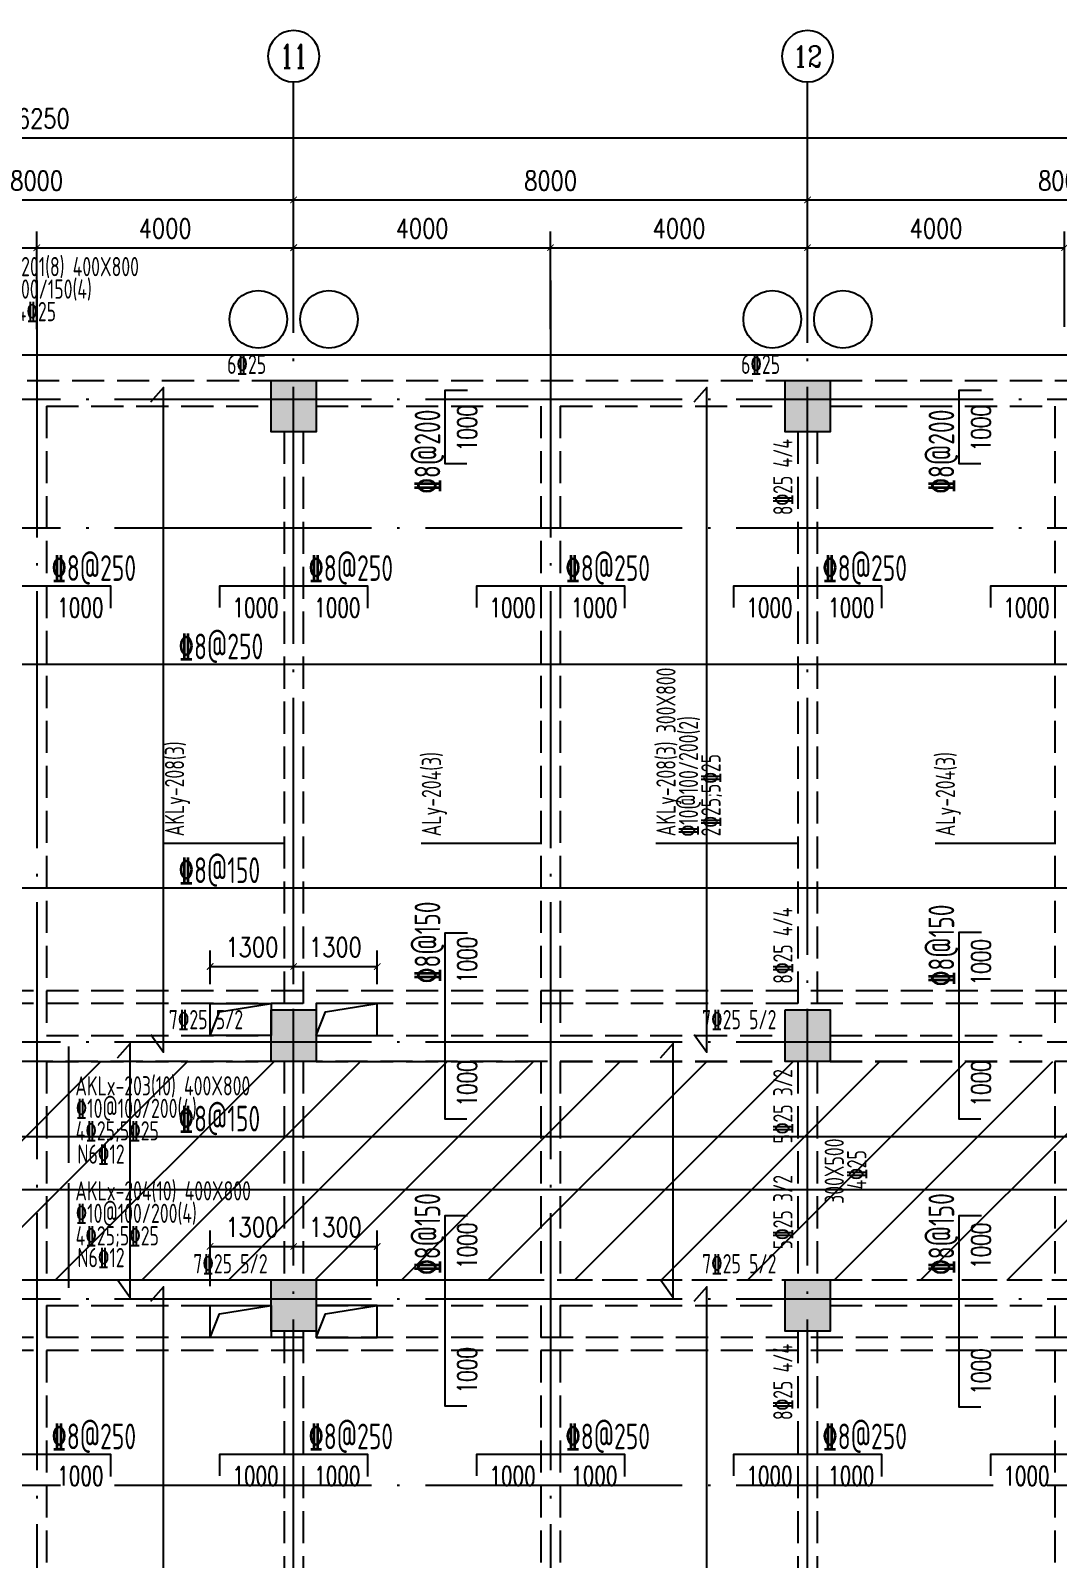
# Model space of a CAD drawing. Header units: millimetres. Extents: x 2998490 to 15040601, y 444546 to 7822218.
# Drawn here: x 14180175 to 14196175, y 7671349 to 7695147 of the extents above; entities that cross this region are included whole.
import ezdxf
from ezdxf.enums import TextEntityAlignment as Align

# ---------------------------------------------------------------- set-up
doc = ezdxf.new("R2010")
doc.units = ezdxf.units.MM
doc.header["$LTSCALE"] = 2000
doc.linetypes.add('DASH', pattern=[0.35, 0.25, -0.1])
doc.linetypes.add('DOTE', pattern=[2.42, 2, -0.2, 0.02, -0.2])
for name, color, linetype in [('3-AXIS', 3, 'Continuous'), ('3-AXIS_TEXT', 7, 'Continuous'), ('3-ban', 84, 'Continuous'), ('3-ban-hatch', 9, 'Continuous'), ('3-ban-rein', 1, 'Continuous'), ('3-ban-TEXT', 7, 'Continuous'), ('3-column-DOWN', 232, 'Continuous'), ('3-COLUMN-UP', 2, 'Continuous'), ('3-dcl', 3, 'Continuous'), ('3-dote', 43, 'DOTE'), ('3-HATCH', 8, 'Continuous'), ('3-liang-rein-X', 54, 'Continuous'), ('3-liang-rein-Y', 130, 'Continuous'), ('3-liang-R截面-X', 50, 'Continuous'), ('3-liang-R截面-Y', 70, 'Continuous'), ('3-liang-s-1', 44, 'Continuous'), ('3-liang-xu', 120, 'DASH'), ('3-装饰线脚', 7, 'Continuous'), ('AXIS', 3, 'Continuous'), ('AXIS_TEXT', 7, 'Continuous')]:
    doc.layers.add(name, color=color, linetype=linetype)
doc.layers.add('3-零部件', color=73, linetype='Continuous', lineweight=5)
doc.styles.add('_TCH_AXIS', font='COMPLEX', dxfattribs={"bigfont": 'GBCBIG'})
doc.styles.add('COMPLEX', font='COMPLEX')
doc.styles.add('DIM_FONT', font='SIMPLEX', dxfattribs={"width": 0.8, "bigfont": 'HZTXT'})
doc.styles.add('TJ1', font='tj-romans1.shx', dxfattribs={"width": 0.8, "bigfont": 'tj-hztxt1.shx'})
doc.styles.add('TSSD_Rein', font='Tssdeng.shx', dxfattribs={"width": 0.7, "bigfont": 'hztxt.shx'})
doc.dimstyles.new('DIMN100', dxfattribs={"dimtxt": 300, "dimasz": 100, "dimexe": 250, "dimexo": 300, "dimgap": 150, "dimtad": 1, "dimdec": 0, "dimzin": 0, "dimdsep": 46, "dimtxsty": 'DIM_FONT', "dimblk": 'ARCHTICK', "dimcen": 0.09, "dimclrt": 7, "dimazin": 2, "dimtfac": 1, "dimtdec": 0, "dimtix": 1, "dimtmove": 2, "dimatfit": 3, "dimldrblk": 'ARCHTICK', "dimfxl": 0, "dimtolj": 1, "dimtzin": 0, "dimarcsym": 0})

# ---------------------------------------------------------------- blocks, each defined once
blk = doc.blocks.new('_ArchTick')
at = {"color": 0, "linetype": 'ByBlock', "const_width": 0.15}
blk.add_lwpolyline([(-0.5, -0.5), (0.5, 0.5)], dxfattribs=at)
blk = doc.blocks.new('*D422')
at = {"layer": 'AXIS', "color": 0, "lineweight": -2}
for p, q in [((14176270, 7691334), (14176270, 7692760)), ((14184270, 7691334), (14184270, 7692760)), ((14176270, 7692510), (14184270, 7692510))]:
    blk.add_line(p, q, dxfattribs=at)
at = {"layer": 'Defpoints', "color": 0}
for p in [(14184270, 7692510), (14176270, 7691034), (14184270, 7691034)]:
    blk.add_point(p, dxfattribs=at)
at = {"layer": 'AXIS', "color": 0, "lineweight": -2, "xscale": 100, "yscale": 100, "zscale": 100, "rotation": 180}
blk.add_blockref('_ArchTick', (14176270, 7692510), dxfattribs=at)
at = {"layer": 'AXIS', "color": 0, "lineweight": -2, "xscale": 100, "yscale": 100, "zscale": 100}
blk.add_blockref('_ArchTick', (14184270, 7692510), dxfattribs=at)
at = {"layer": 'AXIS', "color": 7, "insert": (14180270, 7692810), "char_height": 300, "attachment_point": 5, "style": 'DIM_FONT'}
blk.add_mtext('\\A1;8000', dxfattribs=at)
blk = doc.blocks.new('*D423')
at = {"layer": 'AXIS', "color": 0, "lineweight": -2}
for p, q in [((14184270, 7691334), (14184270, 7692760)), ((14192270, 7691334), (14192270, 7692760)), ((14184270, 7692510), (14192270, 7692510))]:
    blk.add_line(p, q, dxfattribs=at)
at = {"layer": 'Defpoints', "color": 0}
for p in [(14192270, 7692510), (14184270, 7691034), (14192270, 7691034)]:
    blk.add_point(p, dxfattribs=at)
at = {"layer": 'AXIS', "color": 0, "lineweight": -2, "xscale": 100, "yscale": 100, "zscale": 100, "rotation": 180}
blk.add_blockref('_ArchTick', (14184270, 7692510), dxfattribs=at)
at = {"layer": 'AXIS', "color": 0, "lineweight": -2, "xscale": 100, "yscale": 100, "zscale": 100}
blk.add_blockref('_ArchTick', (14192270, 7692510), dxfattribs=at)
at = {"layer": 'AXIS', "color": 7, "insert": (14188270, 7692810), "char_height": 300, "attachment_point": 5, "style": 'DIM_FONT'}
blk.add_mtext('\\A1;8000', dxfattribs=at)
blk = doc.blocks.new('*D424')
at = {"layer": 'AXIS', "color": 0, "lineweight": -2}
for p, q in [((14192270, 7691334), (14192270, 7692760)), ((14200270, 7691334), (14200270, 7692760)), ((14192270, 7692510), (14200270, 7692510))]:
    blk.add_line(p, q, dxfattribs=at)
at = {"layer": 'Defpoints', "color": 0}
for p in [(14200270, 7692510), (14192270, 7691034), (14200270, 7691034)]:
    blk.add_point(p, dxfattribs=at)
at = {"layer": 'AXIS', "color": 0, "lineweight": -2, "xscale": 100, "yscale": 100, "zscale": 100, "rotation": 180}
blk.add_blockref('_ArchTick', (14192270, 7692510), dxfattribs=at)
at = {"layer": 'AXIS', "color": 0, "lineweight": -2, "xscale": 100, "yscale": 100, "zscale": 100}
blk.add_blockref('_ArchTick', (14200270, 7692510), dxfattribs=at)
at = {"layer": 'AXIS', "color": 7, "insert": (14196270, 7692810), "char_height": 300, "attachment_point": 5, "style": 'DIM_FONT'}
blk.add_mtext('\\A1;8000', dxfattribs=at)
blk = doc.blocks.new('_AXISO')
blk.add_circle((0, 0), 0.5)
at = {"layer": '3-AXIS_TEXT', "style": 'COMPLEX', "width": 1.041667}
blk.add_attdef('A', text='', height=0.56, dxfattribs=at).set_placement((-0.25, -0.28), (0.25, -0.28), align=Align.FIT)
blk = doc.blocks.new('*D427')
at = {"layer": 'AXIS', "color": 0, "lineweight": -2}
for p, q in [((14138270, 7691636), (14138270, 7693726)), ((14214520, 7691636), (14214520, 7693726)), ((14138270, 7693476), (14214520, 7693476))]:
    blk.add_line(p, q, dxfattribs=at)
at = {"layer": 'Defpoints', "color": 0}
for p in [(14214520, 7693476), (14138270, 7691336), (14214520, 7691336)]:
    blk.add_point(p, dxfattribs=at)
at = {"layer": 'AXIS', "color": 0, "lineweight": -2, "xscale": 100, "yscale": 100, "zscale": 100, "rotation": 180}
blk.add_blockref('_ArchTick', (14138270, 7693476), dxfattribs=at)
at = {"layer": 'AXIS', "color": 0, "lineweight": -2, "xscale": 100, "yscale": 100, "zscale": 100}
blk.add_blockref('_ArchTick', (14214520, 7693476), dxfattribs=at)
at = {"layer": 'AXIS', "color": 7, "insert": (14180271, 7693776), "char_height": 300, "attachment_point": 5, "style": 'DIM_FONT'}
blk.add_mtext('\\A1;76250', dxfattribs=at)
blk = doc.blocks.new('*D1125')
at = {"layer": '3-零部件', "color": 0, "lineweight": -2}
for p, q in [((14176270, 7690359), (14176270, 7692017)), ((14180270, 7690501), (14180270, 7692017)), ((14176270, 7691767), (14180270, 7691767))]:
    blk.add_line(p, q, dxfattribs=at)
at = {"layer": 'Defpoints', "color": 0}
for p in [(14180270, 7691767), (14180270, 7690201), (14176270, 7690059)]:
    blk.add_point(p, dxfattribs=at)
at = {"layer": '3-零部件', "color": 0, "lineweight": -2, "xscale": 100, "yscale": 100, "zscale": 100, "rotation": 180}
blk.add_blockref('_ArchTick', (14176270, 7691767), dxfattribs=at)
at = {"layer": '3-零部件', "color": 0, "lineweight": -2, "xscale": 100, "yscale": 100, "zscale": 100}
blk.add_blockref('_ArchTick', (14180270, 7691767), dxfattribs=at)
at = {"layer": '3-零部件', "color": 7, "insert": (14178270, 7692067), "char_height": 300, "attachment_point": 5, "style": 'DIM_FONT'}
blk.add_mtext('\\A1;4000', dxfattribs=at)
blk = doc.blocks.new('*D1126')
at = {"layer": '3-零部件', "color": 0, "lineweight": -2}
for p, q in [((14180270, 7690501), (14180270, 7692017)), ((14184270, 7690501), (14184270, 7692017)), ((14180270, 7691767), (14184270, 7691767))]:
    blk.add_line(p, q, dxfattribs=at)
at = {"layer": 'Defpoints', "color": 0}
for p in [(14184270, 7691767), (14180270, 7690201), (14184270, 7690201)]:
    blk.add_point(p, dxfattribs=at)
at = {"layer": '3-零部件', "color": 0, "lineweight": -2, "xscale": 100, "yscale": 100, "zscale": 100, "rotation": 180}
blk.add_blockref('_ArchTick', (14180270, 7691767), dxfattribs=at)
at = {"layer": '3-零部件', "color": 0, "lineweight": -2, "xscale": 100, "yscale": 100, "zscale": 100}
blk.add_blockref('_ArchTick', (14184270, 7691767), dxfattribs=at)
at = {"layer": '3-零部件', "color": 7, "insert": (14182270, 7692067), "char_height": 300, "attachment_point": 5, "style": 'DIM_FONT'}
blk.add_mtext('\\A1;4000', dxfattribs=at)
blk = doc.blocks.new('*D1127')
at = {"layer": '3-零部件', "color": 0, "lineweight": -2}
for p, q in [((14184270, 7690501), (14184270, 7692017)), ((14188270, 7690501), (14188270, 7692017)), ((14184270, 7691767), (14188270, 7691767))]:
    blk.add_line(p, q, dxfattribs=at)
at = {"layer": 'Defpoints', "color": 0}
for p in [(14188270, 7691767), (14184270, 7690201), (14188270, 7690201)]:
    blk.add_point(p, dxfattribs=at)
at = {"layer": '3-零部件', "color": 0, "lineweight": -2, "xscale": 100, "yscale": 100, "zscale": 100, "rotation": 180}
blk.add_blockref('_ArchTick', (14184270, 7691767), dxfattribs=at)
at = {"layer": '3-零部件', "color": 0, "lineweight": -2, "xscale": 100, "yscale": 100, "zscale": 100}
blk.add_blockref('_ArchTick', (14188270, 7691767), dxfattribs=at)
at = {"layer": '3-零部件', "color": 7, "insert": (14186270, 7692067), "char_height": 300, "attachment_point": 5, "style": 'DIM_FONT'}
blk.add_mtext('\\A1;4000', dxfattribs=at)
blk = doc.blocks.new('*D1128')
at = {"layer": '3-零部件', "color": 0, "lineweight": -2}
for p, q in [((14188270, 7690501), (14188270, 7692017)), ((14192270, 7690288), (14192270, 7692017)), ((14188270, 7691767), (14192270, 7691767))]:
    blk.add_line(p, q, dxfattribs=at)
at = {"layer": 'Defpoints', "color": 0}
for p in [(14192270, 7691767), (14188270, 7690201), (14192270, 7689988)]:
    blk.add_point(p, dxfattribs=at)
at = {"layer": '3-零部件', "color": 0, "lineweight": -2, "xscale": 100, "yscale": 100, "zscale": 100, "rotation": 180}
blk.add_blockref('_ArchTick', (14188270, 7691767), dxfattribs=at)
at = {"layer": '3-零部件', "color": 0, "lineweight": -2, "xscale": 100, "yscale": 100, "zscale": 100}
blk.add_blockref('_ArchTick', (14192270, 7691767), dxfattribs=at)
at = {"layer": '3-零部件', "color": 7, "insert": (14190270, 7692067), "char_height": 300, "attachment_point": 5, "style": 'DIM_FONT'}
blk.add_mtext('\\A1;4000', dxfattribs=at)
blk = doc.blocks.new('*D1129')
at = {"layer": '3-零部件', "color": 0, "lineweight": -2}
for p, q in [((14192270, 7690288), (14192270, 7692017)), ((14196270, 7690534), (14196270, 7692017)), ((14192270, 7691767), (14196270, 7691767))]:
    blk.add_line(p, q, dxfattribs=at)
at = {"layer": 'Defpoints', "color": 0}
for p in [(14196270, 7691767), (14196270, 7690234), (14192270, 7689988)]:
    blk.add_point(p, dxfattribs=at)
at = {"layer": '3-零部件', "color": 0, "lineweight": -2, "xscale": 100, "yscale": 100, "zscale": 100, "rotation": 180}
blk.add_blockref('_ArchTick', (14192270, 7691767), dxfattribs=at)
at = {"layer": '3-零部件', "color": 0, "lineweight": -2, "xscale": 100, "yscale": 100, "zscale": 100}
blk.add_blockref('_ArchTick', (14196270, 7691767), dxfattribs=at)
at = {"layer": '3-零部件', "color": 7, "insert": (14194270, 7692067), "char_height": 300, "attachment_point": 5, "style": 'DIM_FONT'}
blk.add_mtext('\\A1;4000', dxfattribs=at)
blk = doc.blocks.new('*D1676')
at = {"layer": '3-ban', "color": 0, "lineweight": -2}
for p, q in [((14182970, 7680302), (14182970, 7680828)), ((14184270, 7680302), (14184270, 7680828)), ((14182970, 7680578), (14184270, 7680578))]:
    blk.add_line(p, q, dxfattribs=at)
at = {"layer": 'Defpoints', "color": 0}
for p in [(14184270, 7680578), (14182970, 7680002), (14184270, 7680002)]:
    blk.add_point(p, dxfattribs=at)
at = {"layer": '3-ban', "color": 0, "lineweight": -2, "xscale": 100, "yscale": 100, "zscale": 100, "rotation": 180}
blk.add_blockref('_ArchTick', (14182970, 7680578), dxfattribs=at)
at = {"layer": '3-ban', "color": 0, "lineweight": -2, "xscale": 100, "yscale": 100, "zscale": 100}
blk.add_blockref('_ArchTick', (14184270, 7680578), dxfattribs=at)
at = {"layer": '3-ban', "color": 7, "insert": (14183620, 7680878), "char_height": 300, "attachment_point": 5, "style": 'DIM_FONT'}
blk.add_mtext('\\A1;1300', dxfattribs=at)
blk = doc.blocks.new('*D1677')
at = {"layer": '3-ban', "color": 0, "lineweight": -2}
for p, q in [((14184270, 7680302), (14184270, 7680828)), ((14185570, 7680302), (14185570, 7680828)), ((14184270, 7680578), (14185570, 7680578))]:
    blk.add_line(p, q, dxfattribs=at)
at = {"layer": 'Defpoints', "color": 0}
for p in [(14185570, 7680578), (14184270, 7680002), (14185570, 7680002)]:
    blk.add_point(p, dxfattribs=at)
at = {"layer": '3-ban', "color": 0, "lineweight": -2, "xscale": 100, "yscale": 100, "zscale": 100, "rotation": 180}
blk.add_blockref('_ArchTick', (14184270, 7680578), dxfattribs=at)
at = {"layer": '3-ban', "color": 0, "lineweight": -2, "xscale": 100, "yscale": 100, "zscale": 100}
blk.add_blockref('_ArchTick', (14185570, 7680578), dxfattribs=at)
at = {"layer": '3-ban', "color": 7, "insert": (14184920, 7680878), "char_height": 300, "attachment_point": 5, "style": 'DIM_FONT'}
blk.add_mtext('\\A1;1300', dxfattribs=at)
blk = doc.blocks.new('*D1678')
at = {"layer": '3-ban', "color": 0, "lineweight": -2}
for p, q in [((14182970, 7675602), (14182970, 7676470)), ((14184270, 7676002), (14184270, 7676470)), ((14182970, 7676220), (14184270, 7676220))]:
    blk.add_line(p, q, dxfattribs=at)
at = {"layer": 'Defpoints', "color": 0}
for p in [(14184270, 7676220), (14184270, 7675702), (14182970, 7675302)]:
    blk.add_point(p, dxfattribs=at)
at = {"layer": '3-ban', "color": 0, "lineweight": -2, "xscale": 100, "yscale": 100, "zscale": 100, "rotation": 180}
blk.add_blockref('_ArchTick', (14182970, 7676220), dxfattribs=at)
at = {"layer": '3-ban', "color": 0, "lineweight": -2, "xscale": 100, "yscale": 100, "zscale": 100}
blk.add_blockref('_ArchTick', (14184270, 7676220), dxfattribs=at)
at = {"layer": '3-ban', "color": 7, "insert": (14183620, 7676520), "char_height": 300, "attachment_point": 5, "style": 'DIM_FONT'}
blk.add_mtext('\\A1;1300', dxfattribs=at)
blk = doc.blocks.new('*D1679')
at = {"layer": '3-ban', "color": 0, "lineweight": -2}
for p, q in [((14184270, 7676002), (14184270, 7676470)), ((14185570, 7675602), (14185570, 7676470)), ((14184270, 7676220), (14185570, 7676220))]:
    blk.add_line(p, q, dxfattribs=at)
at = {"layer": 'Defpoints', "color": 0}
for p in [(14185570, 7676220), (14184270, 7675702), (14185570, 7675302)]:
    blk.add_point(p, dxfattribs=at)
at = {"layer": '3-ban', "color": 0, "lineweight": -2, "xscale": 100, "yscale": 100, "zscale": 100, "rotation": 180}
blk.add_blockref('_ArchTick', (14184270, 7676220), dxfattribs=at)
at = {"layer": '3-ban', "color": 0, "lineweight": -2, "xscale": 100, "yscale": 100, "zscale": 100}
blk.add_blockref('_ArchTick', (14185570, 7676220), dxfattribs=at)
at = {"layer": '3-ban', "color": 7, "insert": (14184920, 7676520), "char_height": 300, "attachment_point": 5, "style": 'DIM_FONT'}
blk.add_mtext('\\A1;1300', dxfattribs=at)

msp = doc.modelspace()

# ---------------------------------------------------------------- hatches: boundary and pattern name
at = {"layer": '3-ban-hatch'}
h = msp.add_hatch(dxfattribs=at)
h.set_pattern_fill('ANSI31', color=8, scale=300, style=0)
h.set_pattern_definition([(45, (14.5, -9e-10), (-673.51921, 673.51921), [])])
h.paths.add_polyline_path([(14141970.3, 7679102), (14141970.3, 7672702), (14141381.5, 7672702), (14140876.7, 7672397.4), (14138273.2, 7669794.7), (14138044.1, 7669240.6), (14138044.1, 7665561.7), (14138274.4, 7665008.1), (14140876.5, 7662406), (14141430.6, 7662177), (14145109.9, 7662177), (14145663.9, 7662406.2), (14148265.6, 7665007.9), (14148495.3, 7665561.7), (14148495.3, 7667102), (14151970.3, 7667102), (14151970.3, 7672702), (14149970.3, 7672702), (14149970.3, 7675400), (14151970.3, 7675402), (14151970.3, 7675702), (14214820.3, 7675702), (14214820.3, 7679102)])
at = {"layer": '3-HATCH'}
for points in [[(14183920.3, 7689702), (14184620.3, 7689702), (14184620.3, 7688902), (14183920.3, 7688902)], [(14191920.3, 7689702), (14192620.3, 7689702), (14192620.3, 7688902), (14191920.3, 7688902)], [(14183920.3, 7679902), (14184620.3, 7679902), (14184620.3, 7679102), (14183920.3, 7679102)], [(14191920.3, 7679902), (14192620.3, 7679902), (14192620.3, 7679102), (14191920.3, 7679102)], [(14183920.3, 7675702), (14184620.3, 7675702), (14184620.3, 7674902), (14183920.3, 7674902)], [(14191920.3, 7675702), (14192620.3, 7675702), (14192620.3, 7674902), (14191920.3, 7674902)]]:
    msp.add_hatch(color=256, dxfattribs=at).paths.add_polyline_path(points)

# ---------------------------------------------------------------- linework, layer by layer
at = {"layer": '3-AXIS', "color": 15, "linetype": 'DOTE'}
for p, q in [((14184270.3, 7661402), (14184270.3, 7691334.2)), ((14192270.3, 7661402), (14192270.3, 7691334.2)), ((14214520.3, 7689402), (14134833, 7689402)), ((14214520.3, 7687402), (14134833, 7687402)), ((14214520.3, 7679402), (14134833, 7679402)), ((14214520.3, 7675402), (14134833, 7675402)), ((14214520.3, 7672502), (14134833, 7672502))]:
    msp.add_line(p, q, dxfattribs=at)
at = {"layer": '3-ban-rein'}
for points in [[(14182048.9, 7679518.1), (14182242.4, 7679244.4), (14182242.4, 7689592.3), (14182039.3, 7689362.9)], [(14186967.8, 7688402), (14186629.8, 7688402), (14186629.8, 7689552), (14186975.8, 7689552)], [(14190506.8, 7679518.1), (14190700.2, 7679244.4), (14190700.2, 7689592.3), (14190497.1, 7689362.9)], [(14194967.8, 7688402), (14194629.8, 7688402), (14194629.8, 7689552), (14194975.8, 7689552)], [(14179120.3, 7686165.7), (14179120.3, 7686503.7), (14181420.3, 7686503.7), (14181420.3, 7686157.7)], [(14183120.3, 7686165.7), (14183120.3, 7686503.7), (14185420.3, 7686503.7), (14185420.3, 7686157.7)], [(14187120.3, 7686165.7), (14187120.3, 7686503.7), (14189420.3, 7686503.7), (14189420.3, 7686157.7)], [(14191120.3, 7686165.7), (14191120.3, 7686503.7), (14193420.3, 7686503.7), (14193420.3, 7686157.7)], [(14195120.3, 7686165.7), (14195120.3, 7686503.7), (14197420.3, 7686503.7), (14197420.3, 7686157.7)], [(14152126.5, 7684945.4), (14152126.5, 7685283.3), (14214717.6, 7685283.3), (14214717.6, 7684937.3)], [(14152332.3, 7681993.8), (14152058.6, 7681800.4), (14214719.7, 7681800.4), (14214490.4, 7682003.4)], [(14186967.8, 7678202), (14186629.8, 7678202), (14186629.8, 7681102), (14186975.8, 7681102)], [(14194967.8, 7678202), (14194629.8, 7678202), (14194629.8, 7681115.4), (14194975.8, 7681115.4)], [(14181533, 7675697.8), (14181726.4, 7675424.1), (14181726.4, 7679381.4), (14181523.3, 7679152)], [(14189985.9, 7675697.8), (14190179.3, 7675424.1), (14190179.3, 7679381.4), (14189976.2, 7679152)], [(14142126.5, 7677595.5), (14142126.5, 7677933.4), (14214703.5, 7677933.4), (14214703.5, 7677587.4)], [(14142332.3, 7677299.5), (14142058.6, 7677106.1), (14214719.7, 7677106.1), (14214490.4, 7677309.2)], [(14186967.8, 7673736.7), (14186629.8, 7673736.7), (14186629.8, 7676702), (14186975.8, 7676702)], [(14194967.8, 7673717), (14194629.8, 7673717), (14194629.8, 7676702), (14194975.8, 7676702)], [(14182048.9, 7665518.1), (14182242.4, 7665244.4), (14182242.4, 7675592.3), (14182039.3, 7675362.9)], [(14190506.8, 7665518.1), (14190700.2, 7665244.4), (14190700.2, 7675592.3), (14190497.1, 7675362.9)], [(14179120.3, 7672649.4), (14179120.3, 7672987.3), (14181420.3, 7672987.3), (14181420.3, 7672641.3)], [(14183120.3, 7672649.4), (14183120.3, 7672987.3), (14185420.3, 7672987.3), (14185420.3, 7672641.3)], [(14187120.3, 7672649.4), (14187120.3, 7672987.3), (14189420.3, 7672987.3), (14189420.3, 7672641.3)], [(14191120.3, 7672649.4), (14191120.3, 7672987.3), (14193420.3, 7672987.3), (14193420.3, 7672641.3)], [(14195120.3, 7672649.4), (14195120.3, 7672987.3), (14197420.3, 7672987.3), (14197420.3, 7672641.3)]]:
    msp.add_lwpolyline(points, dxfattribs=at)
at = {"layer": '3-column-DOWN'}
for points in [[(14183920.3, 7689702), (14184620.3, 7689702), (14184620.3, 7688902), (14183920.3, 7688902)], [(14191920.3, 7689702), (14192620.3, 7689702), (14192620.3, 7688902), (14191920.3, 7688902)], [(14183920.3, 7679902), (14184620.3, 7679902), (14184620.3, 7679102), (14183920.3, 7679102)], [(14191920.3, 7679902), (14192620.3, 7679902), (14192620.3, 7679102), (14191920.3, 7679102)], [(14183920.3, 7675702), (14184620.3, 7675702), (14184620.3, 7674902), (14183920.3, 7674902)], [(14191920.3, 7675702), (14192620.3, 7675702), (14192620.3, 7674902), (14191920.3, 7674902)]]:
    msp.add_lwpolyline(points, close=True, dxfattribs=at)
at = {"layer": '3-COLUMN-UP'}
for points in [[(14183920.3, 7689702), (14184620.3, 7689702), (14184620.3, 7688902), (14183920.3, 7688902)], [(14191920.3, 7689702), (14192620.3, 7689702), (14192620.3, 7688902), (14191920.3, 7688902)], [(14183920.3, 7679902), (14184620.3, 7679902), (14184620.3, 7679102), (14183920.3, 7679102)], [(14191920.3, 7679902), (14192620.3, 7679902), (14192620.3, 7679102), (14191920.3, 7679102)], [(14183920.3, 7675702), (14184620.3, 7675702), (14184620.3, 7674902), (14183920.3, 7674902)], [(14191920.3, 7675702), (14192620.3, 7675702), (14192620.3, 7674902), (14191920.3, 7674902)]]:
    msp.add_lwpolyline(points, close=True, dxfattribs=at)
at = {"layer": '3-dcl', "linetype": 'DASH'}
msp.add_lwpolyline([(14141970.3, 7679102), (14141970.3, 7672702), (14141381.5, 7672702), (14140876.7, 7672397.4), (14138273.2, 7669794.7), (14138044.1, 7669240.6), (14138044.1, 7665561.7), (14138274.4, 7665008.1), (14140876.5, 7662406), (14141430.6, 7662177), (14145109.9, 7662177), (14145663.9, 7662406.2), (14148265.6, 7665007.9), (14148495.3, 7665561.7), (14148495.3, 7667102), (14151970.3, 7667102), (14151970.3, 7672702), (14149970.3, 7672702), (14149970.3, 7675400), (14151970.3, 7675402), (14151970.3, 7675702), (14214820.3, 7675702), (14214820.3, 7679102), (14141970.3, 7679102)], dxfattribs=at)
at = {"layer": '3-dote'}
for p, q in [((14180270.3, 7691258.4), (14180270.3, 7663076.8)), ((14188270.3, 7691258.4), (14188270.3, 7663076.8))]:
    msp.add_line(p, q, dxfattribs=at)
at = {"layer": '3-liang-R截面-X'}
for p, q in [((14180763.5, 7679332.6), (14180763.5, 7677520.2)), ((14180763.5, 7677204.4), (14180763.5, 7675578.2))]:
    msp.add_line(p, q, dxfattribs=at)
at = {"layer": '3-liang-R截面-Y'}
for p, q in [((14182256.1, 7682499.7), (14184136, 7682499.7)), ((14186254.9, 7682499.7), (14188134.8, 7682499.7)), ((14189906.1, 7682499.7), (14192136, 7682499.7)), ((14194254.9, 7682499.7), (14196134.8, 7682499.7))]:
    msp.add_line(p, q, dxfattribs=at)
at = {"layer": '3-liang-s-1'}
for points in [[(14141570.3, 7688102), (14151570.3, 7688102), (14151570.3, 7690102), (14214820.3, 7690102), (14214820.3, 7689702)], [(14182970.3, 7679502), (14183113.8, 7679871.1), (14183920.3, 7680002)], [(14184620.3, 7679502), (14184763.8, 7679871.1), (14185570.3, 7680002)], [(14182970.3, 7674802), (14183113.8, 7675171.1), (14183920.3, 7675302)], [(14184620.3, 7674802), (14184763.8, 7675171.1), (14185570.3, 7675302)]]:
    msp.add_lwpolyline(points, dxfattribs=at)
for points in [[(14182970.3, 7680002), (14183920.3, 7680002), (14183920.3, 7679502), (14182970.3, 7679502)], [(14184620.3, 7679502), (14185570.3, 7679502), (14185570.3, 7680002), (14184620.3, 7680002)], [(14182970.3, 7675302), (14183920.3, 7675302), (14183920.3, 7674802), (14182970.3, 7674802)], [(14184620.3, 7674802), (14185570.3, 7674802), (14185570.3, 7675302), (14184620.3, 7675302)]]:
    msp.add_lwpolyline(points, close=True, dxfattribs=at)
at = {"layer": '3-liang-xu'}
for p, q in [((14176620.3, 7689702), (14183920.3, 7689702)), ((14184620.3, 7689702), (14191920.3, 7689702)), ((14192620.3, 7689702), (14199920.3, 7689702)), ((14180420.3, 7689302), (14180420.3, 7679502)), ((14180420.3, 7689302), (14183920.3, 7689302)), ((14184620.3, 7689302), (14188120.3, 7689302)), ((14188120.3, 7689302), (14188120.3, 7679502)), ((14188420.3, 7689302), (14188420.3, 7679502)), ((14188420.3, 7689302), (14191920.3, 7689302)), ((14192620.3, 7689302), (14196120.3, 7689302)), ((14196120.3, 7689302), (14196120.3, 7679502)), ((14184120.3, 7688902), (14184120.3, 7679902)), ((14184420.3, 7688902), (14184420.3, 7679902)), ((14192120.3, 7688902), (14192120.3, 7679902)), ((14192420.3, 7688902), (14192420.3, 7679902)), ((14214520.3, 7680202), (14152370.3, 7680202)), ((14214520.3, 7680002), (14152370.3, 7680002)), ((14180420.3, 7679502), (14183920.3, 7679502)), ((14184620.3, 7679502), (14188120.3, 7679502)), ((14188420.3, 7679502), (14191920.3, 7679502)), ((14192620.3, 7679502), (14196120.3, 7679502)), ((14180420.3, 7679102), (14180420.3, 7675702)), ((14180420.3, 7679102), (14183920.3, 7679102)), ((14184120.3, 7679102), (14184120.3, 7675702)), ((14184420.3, 7679102), (14184420.3, 7675702)), ((14184620.3, 7679102), (14188120.3, 7679102)), ((14188120.3, 7679102), (14188120.3, 7675702)), ((14188420.3, 7679102), (14188420.3, 7675702)), ((14188420.3, 7679102), (14191920.3, 7679102)), ((14192120.3, 7679102), (14192120.3, 7675702)), ((14192420.3, 7679102), (14192420.3, 7675702)), ((14192620.3, 7679102), (14196120.3, 7679102)), ((14196120.3, 7679102), (14196120.3, 7675702)), ((14180420.3, 7675702), (14183920.3, 7675702)), ((14184620.3, 7675702), (14188120.3, 7675702)), ((14188420.3, 7675702), (14191920.3, 7675702)), ((14192620.3, 7675702), (14196120.3, 7675702)), ((14180420.3, 7675302), (14183920.3, 7675302)), ((14180420.3, 7675302), (14180420.3, 7665502)), ((14184620.3, 7675302), (14188120.3, 7675302)), ((14188120.3, 7675302), (14188120.3, 7665502)), ((14188420.3, 7675302), (14191920.3, 7675302)), ((14188420.3, 7675302), (14188420.3, 7665502)), ((14192620.3, 7675302), (14196120.3, 7675302)), ((14196120.3, 7675302), (14196120.3, 7665502)), ((14184120.3, 7674902), (14184120.3, 7665902)), ((14184420.3, 7674902), (14184420.3, 7665902)), ((14192120.3, 7674902), (14192120.3, 7665902)), ((14192420.3, 7674902), (14192420.3, 7665902)), ((14214520.3, 7674802), (14152370.3, 7674802)), ((14214520.3, 7674602), (14152370.3, 7674602))]:
    msp.add_line(p, q, dxfattribs=at)
at = {"layer": '3-装饰线脚'}
for centre in [(14183720.3, 7690652), (14184820.3, 7690652), (14191720.3, 7690652), (14192820.3, 7690652)]:
    msp.add_circle(centre, 450, dxfattribs=at)
at = {"layer": 'AXIS'}
for p, q in [((14184270.3, 7691034.2), (14184270.3, 7694346.6)), ((14192270.3, 7691034.2), (14192270.3, 7694346.6))]:
    msp.add_line(p, q, dxfattribs=at)

# ---------------------------------------------------------------- block references
ref = msp.add_blockref('_AXISO', (14184270.3, 7694746.6), dxfattribs=dict(at, xscale=-800, yscale=800, zscale=800, rotation=180))
ref.add_attrib('A', '11', dxfattribs={"layer": 'AXIS_TEXT', "height": 368.76, "style": '_TCH_AXIS'}).set_placement((14184059.6, 7694562.3), (14184481, 7694562.3), align=Align.FIT)
ref = msp.add_blockref('_AXISO', (14192270.3, 7694746.6), dxfattribs=dict(at, xscale=-800, yscale=800, zscale=800, rotation=180))
ref.add_attrib('A', '12', dxfattribs={"layer": 'AXIS_TEXT', "height": 328.45, "style": '_TCH_AXIS'}).set_placement((14192043.5, 7694582.4), (14192497.1, 7694582.4), align=Align.FIT)

# ---------------------------------------------------------------- texts
at = {"layer": '3-ban', "style": 'TSSD_Rein', "width": 0.7}
for s, rotation, p in [('%%1328@200', 89.99419, (14186552.7, 7687940.8, -5065)), ('%%1328@200', 89.99419, (14194552.7, 7687940.8, -5065)), ('%%1328@250', 359.99419, (14180499, 7686580.8, -5065)), ('%%1328@250', 359.99419, (14184499, 7686580.8, -5065)), ('%%1328@250', 359.99419, (14188499, 7686580.8, -5065)), ('%%1328@250', 359.99419, (14192499, 7686580.8, -5065)), ('%%1328@250', 359.99419, (14182479.1, 7685360.4, -5065)), ('%%1328@150', 359.99419, (14182479.1, 7681877.4, -5065)), ('%%1328@150', 89.99419, (14186552.7, 7680320.7, -5065)), ('%%1328@150', 89.99419, (14194552.7, 7680273.7, -5065)), ('%%1328@150', 359.99419, (14182479.1, 7678010.5, -5065)), ('%%1328@150', 89.99419, (14186552.7, 7675780.6, -5065)), ('%%1328@150', 89.99419, (14194552.7, 7675780.6, -5065)), ('%%1328@250', 359.99419, (14180499, 7673064.4, -5065)), ('%%1328@250', 359.99419, (14184499, 7673064.4, -5065)), ('%%1328@250', 359.99419, (14188499, 7673064.4, -5065)), ('%%1328@250', 359.99419, (14192499, 7673064.4, -5065))]:
    msp.add_text(s, height=400, rotation=rotation, dxfattribs=at).set_placement(p)
at = {"layer": '3-ban-TEXT', "style": 'TJ1', "width": 0.7}
for p in [(14187119.7, 7688598.9), (14195119.7, 7688598.9), (14187119.7, 7680321.2), (14195119.7, 7680285.3), (14187119.7, 7678398.9), (14195119.7, 7678398.9), (14187119.7, 7675871.9), (14195119.7, 7675871.9), (14187119.7, 7673933.6), (14195119.7, 7673914)]:
    msp.add_text('1000', height=300, rotation=90, dxfattribs=at).set_placement(p)
for p in [(14180590.2, 7686013.8), (14183317.2, 7686013.8), (14184590.2, 7686013.8), (14187317.2, 7686013.8), (14188590.2, 7686013.8), (14191317.2, 7686013.8), (14192590.2, 7686013.8), (14195317.2, 7686013.8), (14180590.2, 7672497.4), (14183317.2, 7672497.4), (14184590.2, 7672497.4), (14187317.2, 7672497.4), (14188590.2, 7672497.4), (14191317.2, 7672497.4), (14192590.2, 7672497.4), (14195317.2, 7672497.4)]:
    msp.add_text('1000', height=300, dxfattribs=at).set_placement(p)
at = {"layer": '3-liang-rein-X', "style": 'TSSD_Rein', "width": 0.7}
for s, p in [('%%13210@100/150(4)', (14179270.2, 7690972.7)), ('4%%13225;4%%13225', (14179270.2, 7690622.7)), ('6%%13225', (14183234.8, 7689802)), ('6%%13225', (14191234.8, 7689802)), ('7%%13225 5/2', (14182327, 7679602)), ('7%%13225 5/2', (14190628.4, 7679602)), ('%%13210@100/200(4)', (14180876.4, 7678220.7)), ('4%%13225;5%%13225', (14180876.4, 7677870.8)), ('N6%%13212', (14180904.6, 7677508.1)), ('%%13210@100/200(4)', (14180876.4, 7676586.7)), ('4%%13225;5%%13225', (14180876.4, 7676236.7)), ('N6%%13212', (14180904.6, 7675897.6)), ('7%%13225 5/2', (14182707.7, 7675802)), ('7%%13225 5/2', (14190628.4, 7675802))]:
    msp.add_text(s, height=300, dxfattribs=at).set_placement(p)
at = {"layer": '3-liang-rein-Y', "style": 'TSSD_Rein', "width": 0.7}
for s, p in [('8%%13225 4/4', (14192034.8, 7687603.2)), ('%%13210@100/200(2)', (14190565.7, 7682603.9)), ('2%%13225;5%%13225', (14190915.7, 7682603.9)), ('8%%13225 4/4', (14192034.8, 7680309.5)), ('5%%13225 3/2', (14192034.8, 7677823.2)), ('4%%13225', (14193184.8, 7677107.5)), ('5%%13225 3/2', (14192034.8, 7676176.1)), ('8%%13225 4/4', (14192034.8, 7673517.9))]:
    msp.add_text(s, height=300, rotation=90, dxfattribs=at).set_placement(p)
at = {"layer": '3-liang-R截面-X', "style": 'TSSD_Rein', "width": 0.7}
for s, p in [('AKLx-201(8) 400X800', (14179265.4, 7691322.7)), ('AKLx-203(10) 400X800', (14180871.6, 7678570.7)), ('AKLx-204(10) 400X800', (14180871.6, 7676936.7))]:
    msp.add_text(s, height=300, dxfattribs=at).set_placement(p)
at = {"layer": '3-liang-R截面-Y', "style": 'TSSD_Rein', "width": 0.7}
for s, p in [('AKLy-208(3) 300X800', (14190215.7, 7682603.9)), ('AKLy-208(3)', (14182565.7, 7682603.9)), ('ALy-204(3)', (14186564.5, 7682603.9)), ('ALy-204(3)', (14194564.5, 7682603.9)), ('300X500', (14192834.8, 7676884.7))]:
    msp.add_text(s, height=300, rotation=90, dxfattribs=at).set_placement(p)

# ---------------------------------------------------------------- dimensions: what is measured, and where the dimension line sits
at = {"layer": '3-ban'}
for base, p1, p2, picture, middle in [((14184270.3, 7680578.3), (14182970.3, 7680002), (14184270.3, 7680002), '*D1676', (14183620.3, 7680878.3)), ((14185570.3, 7680578.3), (14184270.3, 7680002), (14185570.3, 7680002), '*D1677', (14184920.3, 7680878.3)), ((14184270.3, 7676220.1), (14182970.3, 7675302), (14184270.3, 7675702), '*D1678', (14183620.3, 7676520.1)), ((14185570.3, 7676220.1), (14184270.3, 7675702), (14185570.3, 7675302), '*D1679', (14184920.3, 7676520.1))]:
    dim = msp.add_linear_dim(base=base, p1=p1, p2=p2, dimstyle='DIMN100', dxfattribs=at)
    dim.commit()
    dim.dimension.update_dxf_attribs({"geometry": picture, "text_midpoint": middle})
at = {"layer": '3-零部件'}
for base, p1, p2, picture, middle in [((14180270.3, 7691767), (14176270.3, 7690058.9), (14180270.3, 7690201.3), '*D1125', (14178270.3, 7692067)), ((14184270.3, 7691767), (14180270.3, 7690201.3), (14184270.3, 7690201.3), '*D1126', (14182270.3, 7692067)), ((14188270.3, 7691767), (14184270.3, 7690201.3), (14188270.3, 7690201.3), '*D1127', (14186270.3, 7692067)), ((14192270.3, 7691767), (14188270.3, 7690201.3), (14192270.3, 7689988.4), '*D1128', (14190270.3, 7692067)), ((14196270.3, 7691767), (14192270.3, 7689988.4), (14196270.3, 7690234.4), '*D1129', (14194270.3, 7692067))]:
    dim = msp.add_linear_dim(base=base, p1=p1, p2=p2, dimstyle='DIMN100', dxfattribs=at)
    dim.commit()
    dim.dimension.update_dxf_attribs({"geometry": picture, "text_midpoint": middle})
at = {"layer": 'AXIS'}
dim = msp.add_linear_dim(base=(14214520.3, 7693475.7), p1=(14138270.3, 7691335.8), p2=(14214520.3, 7691335.8), dimstyle='DIMN100', dxfattribs=at)
dim.commit()
dim.dimension.update_dxf_attribs({"geometry": '*D427', "text_midpoint": (14180271.1, 7693775.7), "dimtype": 160})
for p1, p2, picture, middle in [((14176270.3, 7691034.2), (14184270.3, 7691034.2), '*D422', (14180270.3, 7692810.3)), ((14184270.3, 7691034.2), (14192270.3, 7691034.2), '*D423', (14188270.3, 7692810.3)), ((14192270.3, 7691034.2), (14200270.3, 7691034.2), '*D424', (14196270.3, 7692810.3))]:
    dim = msp.add_aligned_dim(p1=p1, p2=p2, distance=1476.1, dimstyle='DIMN100', dxfattribs=at)
    dim.commit()
    dim.dimension.update_dxf_attribs({"geometry": picture, "text_midpoint": middle})

doc.saveas('drawing.dxf')
